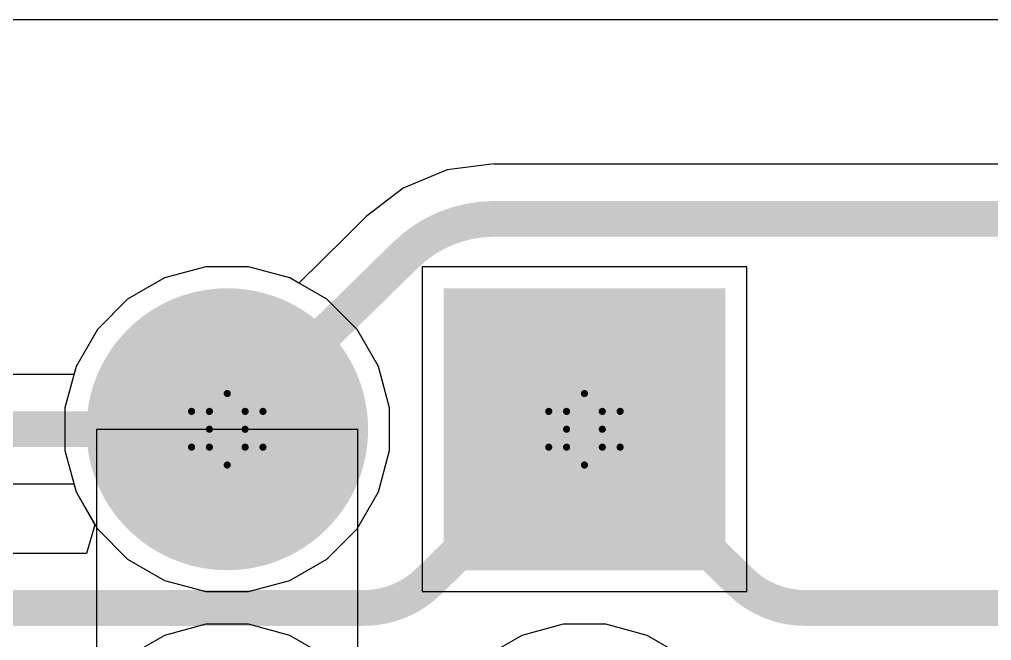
# Model space of a CAD drawing. Header units: inches. Extents: x -0.1 to 10.2, y 0 to 6.5.
# Drawn here: x 1.3166 to 1.5888, y 2.6562 to 2.83 of the extents above; entities that cross this region are included whole.
import ezdxf

# ---------------------------------------------------------------- set-up
doc = ezdxf.new("R2010")
doc.units = ezdxf.units.IN
doc.header["$MEASUREMENT"] = 0
for name, color, linetype in [('Bottom Layer', 5, 'Continuous'), ('Bottom Solder', 6, 'Continuous'), ('Drill Drawing', 1, 'Continuous'), ('Multi-Layer', 9, 'Continuous'), ('Pad Holes', 156, 'Continuous'), ('Top Layer', 1, 'Continuous'), ('Top Solder', 216, 'Continuous')]:
    doc.layers.add(name, color=color, linetype=linetype)

# ---------------------------------------------------------------- blocks, each defined once
blk = doc.blocks.new('X9555WV_2_12_6TV01_B_56')
at = {"layer": 'Bottom Layer'}
blk.add_hatch(color=5, dxfattribs=at).paths.add_polyline_path([(-0.514569, 0.08543), (-0.514569, 0.014564), (-0.585435, 0.014564), (-0.585435, 0.08543)])
h = blk.add_hatch(color=5, dxfattribs=at)
edge = h.paths.add_edge_path()
edge.add_arc((-0.550002, -0.050003), 0.035433, 0, 360)
at = {"layer": 'Bottom Solder'}
blk.add_hatch(color=6, dxfattribs=at).paths.add_polyline_path([(-0.510569, 0.08943), (-0.510569, 0.010564), (-0.589435, 0.010564), (-0.589435, 0.08943)])
h = blk.add_hatch(color=6, dxfattribs=at)
edge = h.paths.add_edge_path()
edge.add_arc((-0.550002, -0.050003), 0.039433, 0, 360)
at = {"layer": 'Multi-Layer'}
blk.add_hatch(color=9, dxfattribs=at).paths.add_polyline_path([(-0.514569, 0.08543), (-0.514569, 0.014564), (-0.585435, 0.014564), (-0.585435, 0.08543)])
h = blk.add_hatch(color=9, dxfattribs=at)
edge = h.paths.add_edge_path()
edge.add_arc((-0.550002, -0.050003), 0.035433, 0, 360)
at = {"layer": 'Pad Holes'}
h = blk.add_hatch(color=7, dxfattribs=at)
edge = h.paths.add_edge_path()
edge.add_arc((-0.55, 0.05), 0.021654, 0, 360)
h = blk.add_hatch(color=7, dxfattribs=at)
edge = h.paths.add_edge_path()
edge.add_arc((-0.55, -0.05), 0.021654, 0, 360)
at = {"layer": 'Top Layer'}
blk.add_hatch(color=1, dxfattribs=at).paths.add_polyline_path([(-0.514569, 0.08543), (-0.514569, 0.014564), (-0.585435, 0.014564), (-0.585435, 0.08543)])
h = blk.add_hatch(color=1, dxfattribs=at)
edge = h.paths.add_edge_path()
edge.add_arc((-0.550002, -0.050003), 0.035433, 0, 360)
at = {"layer": 'Top Solder'}
blk.add_hatch(color=216, dxfattribs=at).paths.add_polyline_path([(-0.510569, 0.08943), (-0.510569, 0.010564), (-0.589435, 0.010564), (-0.589435, 0.08943)])
h = blk.add_hatch(color=216, dxfattribs=at)
edge = h.paths.add_edge_path()
edge.add_arc((-0.550002, -0.050003), 0.039433, 0, 360)

msp = doc.modelspace()

# ---------------------------------------------------------------- linework, layer by layer
at = {"layer": 'Bottom Layer'}
for p, q in [((0.0152939, 2.83), (4.4234547, 2.83)), ((1.4494945, 2.7896446), (1.4363377, 2.7879125)), ((1.4495393, 2.7895036), (1.4494945, 2.7896446)), ((1.4363377, 2.7879125), (1.4240774, 2.7828341)), ((2.242544, 2.7895036), (1.4495393, 2.7895036)), ((1.4240774, 2.7828341), (1.413681, 2.7748566)), ((1.4136809, 2.7748567), (1.408042, 2.7691815)), ((1.413681, 2.7748566), (1.4136809, 2.7748567)), ((1.408042, 2.7691815), (1.3948114, 2.756264)), ((1.3688183, 2.7607893), (1.3572632, 2.7576931)), ((1.3807811, 2.7607893), (1.3688183, 2.7607893)), ((1.3923362, 2.7576931), (1.3807811, 2.7607893)), ((1.3572632, 2.7576931), (1.3469032, 2.7517117)), ((1.3948114, 2.756264), (1.3923362, 2.7576931)), ((1.3469032, 2.7517117), (1.3384443, 2.7432528)), ((1.3384443, 2.7432528), (1.3324629, 2.7328928)), ((1.3324629, 2.7328928), (1.3318615, 2.7306482)), ((1.3318615, 2.7306482), (0.9933067, 2.7306482)), ((1.3383028, 2.2816161), (1.3383028, 2.7153543)), ((1.3383028, 2.7153543), (1.4113028, 2.7153543)), ((1.4113028, 2.7153543), (1.4113028, 2.2816161)), ((0.9933067, 2.7000604), (1.3318625, 2.7000604)), ((1.3318625, 2.7000604), (1.3324629, 2.6978198)), ((1.3324629, 2.6978198), (1.3377609, 2.6886434)), ((1.3377609, 2.6886434), (1.3353643, 2.6806434)), ((1.3353643, 2.6806434), (0.8938316, 2.6806434))]:
    msp.add_line(p, q, dxfattribs=at)
for points in [[(1.4245446, 2.7639223, 0.01, 0.01, -0.1980702485050848), (1.4494945, 2.7742097, 0.01, 0.01, 0)], [(1.4494945, 2.7742096, 0.01, 0.01, 0), (1.4495392, 2.7742097, 0.01, 0.01, 0)], [(1.4495392, 2.7742097, 0.01, 0.01, 0), (2.2425441, 2.7742097, 0.01, 0.01, 0)], [(1.3748027, 2.7153543, 0.01, 0.01, 0), (1.4243573, 2.7637363, 0.01, 0.01, 0)], [(1.4243573, 2.7637363, 0.01, 0.01, 0), (1.4245446, 2.7639223, 0.01, 0.01, 0)], [(0.9933067, 2.7153543, 0.01, 0.01, 0), (1.3747977, 2.7153543, 0.01, 0.01, 0)], [(1.4314328, 2.6730106, 0.01, 0.01, 0), (1.4747977, 2.7153494, 0.01, 0.01, 0)], [(1.4748027, 2.7153543, 0.01, 0.01, 0), (1.5181676, 2.6730155, 0.01, 0.01, 0)], [(1.4312944, 2.6728736, 0.01, 0.01, -0.1975613596930076), (1.4129949, 2.6653494, 0.01, 0.01, 0)], [(1.5366055, 2.6653543, 0.01, 0.01, -0.1975613596930076), (1.518306, 2.6728785, 0.01, 0.01, 0)], [(0.8938316, 2.6653495, 0.01, 0.01, 0), (1.4129501, 2.6653495, 0.01, 0.01, 0)], [(1.5366503, 2.6653544, 0.01, 0.01, 0), (2.3578768, 2.6653544, 0.01, 0.01, 0)]]:
    msp.add_lwpolyline(points, format="xyseb", dxfattribs=at)
for points in [[(1.4469945, 2.7742097, 0.005, 0.005, 1), (1.4519945, 2.7742097, 0.005, 0.005, 1)], [(1.4469945, 2.7742096, 0.005, 0.005, 1), (1.4519945, 2.7742096, 0.005, 0.005, 1)], [(1.4470392, 2.7742097, 0.005, 0.005, 1), (1.4520392, 2.7742097, 0.005, 0.005, 1)], [(1.4470392, 2.7742097, 0.005, 0.005, 1), (1.4520392, 2.7742097, 0.005, 0.005, 1)], [(1.4218573, 2.7637363, 0.005, 0.005, 1), (1.4268573, 2.7637363, 0.005, 0.005, 1)], [(1.4218573, 2.7637363, 0.005, 0.005, 1), (1.4268573, 2.7637363, 0.005, 0.005, 1)], [(1.4220446, 2.7639223, 0.005, 0.005, 1), (1.4270446, 2.7639223, 0.005, 0.005, 1)], [(1.4220446, 2.7639223, 0.005, 0.005, 1), (1.4270446, 2.7639223, 0.005, 0.005, 1)], [(1.3722977, 2.7153543, 0.005, 0.005, 1), (1.3772977, 2.7153543, 0.005, 0.005, 1)], [(1.3723027, 2.7153543, 0.005, 0.005, 1), (1.3773027, 2.7153543, 0.005, 0.005, 1)], [(1.4722977, 2.7153494, 0.005, 0.005, 1), (1.4772977, 2.7153494, 0.005, 0.005, 1)], [(1.4723027, 2.7153543, 0.005, 0.005, 1), (1.4773027, 2.7153543, 0.005, 0.005, 1)], [(1.4289328, 2.6730106, 0.005, 0.005, 1), (1.4339328, 2.6730106, 0.005, 0.005, 1)], [(1.5156676, 2.6730155, 0.005, 0.005, 1), (1.5206676, 2.6730155, 0.005, 0.005, 1)], [(1.4287944, 2.6728736, 0.005, 0.005, 1), (1.4337944, 2.6728736, 0.005, 0.005, 1)], [(1.515806, 2.6728785, 0.005, 0.005, 1), (1.520806, 2.6728785, 0.005, 0.005, 1)], [(1.4104501, 2.6653495, 0.005, 0.005, 1), (1.4154501, 2.6653495, 0.005, 0.005, 1)], [(1.4104949, 2.6653494, 0.005, 0.005, 1), (1.4154949, 2.6653494, 0.005, 0.005, 1)], [(1.5341055, 2.6653543, 0.005, 0.005, 1), (1.5391055, 2.6653543, 0.005, 0.005, 1)], [(1.5341503, 2.6653544, 0.005, 0.005, 1), (1.5391503, 2.6653544, 0.005, 0.005, 1)]]:
    msp.add_lwpolyline(points, format="xyseb", close=True, dxfattribs=at)
at = {"layer": 'Drill Drawing'}
for points in [[(1.3698027, 2.7203543, 0.002, 0.002, 0), (1.3748027, 2.7253543, 0.002, 0.002, 0)], [(1.3748027, 2.7253543, 0.002, 0.002, 0), (1.3798027, 2.7203543, 0.002, 0.002, 0)], [(1.4698027, 2.7203543, 0.002, 0.002, 0), (1.4748027, 2.7253543, 0.002, 0.002, 0)], [(1.4748027, 2.7253543, 0.002, 0.002, 0), (1.4798027, 2.7203543, 0.002, 0.002, 0)], [(1.3648027, 2.7203543, 0.002, 0.002, 0), (1.3698027, 2.7153543, 0.002, 0.002, 0)], [(1.3648027, 2.7203543, 0.002, 0.002, 0), (1.3698027, 2.7203543, 0.002, 0.002, 0)], [(1.3798027, 2.7203543, 0.002, 0.002, 0), (1.3848027, 2.7203543, 0.002, 0.002, 0)], [(1.3798027, 2.7153543, 0.002, 0.002, 0), (1.3848027, 2.7203543, 0.002, 0.002, 0)], [(1.4648027, 2.7203543, 0.002, 0.002, 0), (1.4698027, 2.7153543, 0.002, 0.002, 0)], [(1.4648027, 2.7203543, 0.002, 0.002, 0), (1.4698027, 2.7203543, 0.002, 0.002, 0)], [(1.4798027, 2.7203543, 0.002, 0.002, 0), (1.4848027, 2.7203543, 0.002, 0.002, 0)], [(1.4798027, 2.7153543, 0.002, 0.002, 0), (1.4848027, 2.7203543, 0.002, 0.002, 0)], [(1.3648027, 2.7103543, 0.002, 0.002, 0), (1.3698027, 2.7153543, 0.002, 0.002, 0)], [(1.3798027, 2.7153543, 0.002, 0.002, 0), (1.3848027, 2.7103543, 0.002, 0.002, 0)], [(1.4648027, 2.7103543, 0.002, 0.002, 0), (1.4698027, 2.7153543, 0.002, 0.002, 0)], [(1.4798027, 2.7153543, 0.002, 0.002, 0), (1.4848027, 2.7103543, 0.002, 0.002, 0)], [(1.3648027, 2.7103543, 0.002, 0.002, 0), (1.3698027, 2.7103543, 0.002, 0.002, 0)], [(1.3698027, 2.7103543, 0.002, 0.002, 0), (1.3748027, 2.7053543, 0.002, 0.002, 0)], [(1.3748027, 2.7053543, 0.002, 0.002, 0), (1.3798027, 2.7103543, 0.002, 0.002, 0)], [(1.3798027, 2.7103543, 0.002, 0.002, 0), (1.3848027, 2.7103543, 0.002, 0.002, 0)], [(1.4648027, 2.7103543, 0.002, 0.002, 0), (1.4698027, 2.7103543, 0.002, 0.002, 0)], [(1.4698027, 2.7103543, 0.002, 0.002, 0), (1.4748027, 2.7053543, 0.002, 0.002, 0)], [(1.4748027, 2.7053543, 0.002, 0.002, 0), (1.4798027, 2.7103543, 0.002, 0.002, 0)], [(1.4798027, 2.7103543, 0.002, 0.002, 0), (1.4848027, 2.7103543, 0.002, 0.002, 0)]]:
    msp.add_lwpolyline(points, format="xyseb", dxfattribs=at)
for points in [[(1.3743027, 2.7253543, 0.001, 0.001, 1), (1.3753027, 2.7253543, 0.001, 0.001, 1)], [(1.3743027, 2.7253543, 0.001, 0.001, 1), (1.3753027, 2.7253543, 0.001, 0.001, 1)], [(1.4743027, 2.7253543, 0.001, 0.001, 1), (1.4753027, 2.7253543, 0.001, 0.001, 1)], [(1.4743027, 2.7253543, 0.001, 0.001, 1), (1.4753027, 2.7253543, 0.001, 0.001, 1)], [(1.3643027, 2.7203543, 0.001, 0.001, 1), (1.3653027, 2.7203543, 0.001, 0.001, 1)], [(1.3643027, 2.7203543, 0.001, 0.001, 1), (1.3653027, 2.7203543, 0.001, 0.001, 1)], [(1.3693027, 2.7203543, 0.001, 0.001, 1), (1.3703027, 2.7203543, 0.001, 0.001, 1)], [(1.3693027, 2.7203543, 0.001, 0.001, 1), (1.3703027, 2.7203543, 0.001, 0.001, 1)], [(1.3793027, 2.7203543, 0.001, 0.001, 1), (1.3803027, 2.7203543, 0.001, 0.001, 1)], [(1.3793027, 2.7203543, 0.001, 0.001, 1), (1.3803027, 2.7203543, 0.001, 0.001, 1)], [(1.3843027, 2.7203543, 0.001, 0.001, 1), (1.3853027, 2.7203543, 0.001, 0.001, 1)], [(1.3843027, 2.7203543, 0.001, 0.001, 1), (1.3853027, 2.7203543, 0.001, 0.001, 1)], [(1.4643027, 2.7203543, 0.001, 0.001, 1), (1.4653027, 2.7203543, 0.001, 0.001, 1)], [(1.4643027, 2.7203543, 0.001, 0.001, 1), (1.4653027, 2.7203543, 0.001, 0.001, 1)], [(1.4693027, 2.7203543, 0.001, 0.001, 1), (1.4703027, 2.7203543, 0.001, 0.001, 1)], [(1.4693027, 2.7203543, 0.001, 0.001, 1), (1.4703027, 2.7203543, 0.001, 0.001, 1)], [(1.4793027, 2.7203543, 0.001, 0.001, 1), (1.4803027, 2.7203543, 0.001, 0.001, 1)], [(1.4793027, 2.7203543, 0.001, 0.001, 1), (1.4803027, 2.7203543, 0.001, 0.001, 1)], [(1.4843027, 2.7203543, 0.001, 0.001, 1), (1.4853027, 2.7203543, 0.001, 0.001, 1)], [(1.4843027, 2.7203543, 0.001, 0.001, 1), (1.4853027, 2.7203543, 0.001, 0.001, 1)], [(1.3693027, 2.7153543, 0.001, 0.001, 1), (1.3703027, 2.7153543, 0.001, 0.001, 1)], [(1.3693027, 2.7153543, 0.001, 0.001, 1), (1.3703027, 2.7153543, 0.001, 0.001, 1)], [(1.3793027, 2.7153543, 0.001, 0.001, 1), (1.3803027, 2.7153543, 0.001, 0.001, 1)], [(1.3793027, 2.7153543, 0.001, 0.001, 1), (1.3803027, 2.7153543, 0.001, 0.001, 1)], [(1.4693027, 2.7153543, 0.001, 0.001, 1), (1.4703027, 2.7153543, 0.001, 0.001, 1)], [(1.4693027, 2.7153543, 0.001, 0.001, 1), (1.4703027, 2.7153543, 0.001, 0.001, 1)], [(1.4793027, 2.7153543, 0.001, 0.001, 1), (1.4803027, 2.7153543, 0.001, 0.001, 1)], [(1.4793027, 2.7153543, 0.001, 0.001, 1), (1.4803027, 2.7153543, 0.001, 0.001, 1)], [(1.3643027, 2.7103543, 0.001, 0.001, 1), (1.3653027, 2.7103543, 0.001, 0.001, 1)], [(1.3643027, 2.7103543, 0.001, 0.001, 1), (1.3653027, 2.7103543, 0.001, 0.001, 1)], [(1.3693027, 2.7103543, 0.001, 0.001, 1), (1.3703027, 2.7103543, 0.001, 0.001, 1)], [(1.3693027, 2.7103543, 0.001, 0.001, 1), (1.3703027, 2.7103543, 0.001, 0.001, 1)], [(1.3793027, 2.7103543, 0.001, 0.001, 1), (1.3803027, 2.7103543, 0.001, 0.001, 1)], [(1.3793027, 2.7103543, 0.001, 0.001, 1), (1.3803027, 2.7103543, 0.001, 0.001, 1)], [(1.3843027, 2.7103543, 0.001, 0.001, 1), (1.3853027, 2.7103543, 0.001, 0.001, 1)], [(1.3843027, 2.7103543, 0.001, 0.001, 1), (1.3853027, 2.7103543, 0.001, 0.001, 1)], [(1.4643027, 2.7103543, 0.001, 0.001, 1), (1.4653027, 2.7103543, 0.001, 0.001, 1)], [(1.4643027, 2.7103543, 0.001, 0.001, 1), (1.4653027, 2.7103543, 0.001, 0.001, 1)], [(1.4693027, 2.7103543, 0.001, 0.001, 1), (1.4703027, 2.7103543, 0.001, 0.001, 1)], [(1.4693027, 2.7103543, 0.001, 0.001, 1), (1.4703027, 2.7103543, 0.001, 0.001, 1)], [(1.4793027, 2.7103543, 0.001, 0.001, 1), (1.4803027, 2.7103543, 0.001, 0.001, 1)], [(1.4793027, 2.7103543, 0.001, 0.001, 1), (1.4803027, 2.7103543, 0.001, 0.001, 1)], [(1.4843027, 2.7103543, 0.001, 0.001, 1), (1.4853027, 2.7103543, 0.001, 0.001, 1)], [(1.4843027, 2.7103543, 0.001, 0.001, 1), (1.4853027, 2.7103543, 0.001, 0.001, 1)], [(1.3743027, 2.7053543, 0.001, 0.001, 1), (1.3753027, 2.7053543, 0.001, 0.001, 1)], [(1.3743027, 2.7053543, 0.001, 0.001, 1), (1.3753027, 2.7053543, 0.001, 0.001, 1)], [(1.4743027, 2.7053543, 0.001, 0.001, 1), (1.4753027, 2.7053543, 0.001, 0.001, 1)], [(1.4743027, 2.7053543, 0.001, 0.001, 1), (1.4753027, 2.7053543, 0.001, 0.001, 1)]]:
    msp.add_lwpolyline(points, format="xyseb", close=True, dxfattribs=at)
at = {"layer": 'Top Layer'}
for p, q in [((0.255, 2.8299999), (4.4253229, 2.8299999)), ((1.3688183, 2.7607893), (1.3572632, 2.7576931)), ((1.3807811, 2.7607893), (1.3688183, 2.7607893)), ((1.3923362, 2.7576931), (1.3807811, 2.7607893)), ((1.5202327, 2.7607893), (1.4293667, 2.7607893)), ((1.4293667, 2.7607893), (1.4293667, 2.6699233)), ((1.5202327, 2.6699233), (1.5202327, 2.7607893)), ((1.3572632, 2.7576931), (1.3469032, 2.7517117)), ((1.4026962, 2.7517117), (1.3923362, 2.7576931)), ((1.3469032, 2.7517117), (1.3384443, 2.7432528)), ((1.4111551, 2.7432528), (1.4026962, 2.7517117)), ((1.3384443, 2.7432528), (1.3324629, 2.7328928)), ((1.4171365, 2.7328928), (1.4111551, 2.7432528)), ((1.3324629, 2.7328928), (1.3293667, 2.7213377)), ((1.4202327, 2.7213377), (1.4171365, 2.7328928)), ((1.3293667, 2.7213377), (1.3293667, 2.7093749)), ((1.4202327, 2.7093749), (1.4202327, 2.7213377)), ((1.3293667, 2.7093749), (1.3324629, 2.6978198)), ((1.4171365, 2.6978198), (1.4202327, 2.7093749)), ((1.3324629, 2.6978198), (1.3384443, 2.6874598)), ((1.4111551, 2.6874598), (1.4171365, 2.6978198)), ((1.3384443, 2.6874598), (1.3469032, 2.6790009)), ((1.4026962, 2.6790009), (1.4111551, 2.6874598)), ((1.3469032, 2.6790009), (1.3572632, 2.6730195)), ((1.3923362, 2.6730195), (1.4026962, 2.6790009)), ((1.3572632, 2.6730195), (1.3688183, 2.6699233)), ((1.3807811, 2.6699233), (1.3923362, 2.6730195)), ((1.3688183, 2.6699233), (1.3807811, 2.6699233)), ((1.4293667, 2.6699233), (1.5202327, 2.6699233)), ((1.3688183, 2.6607893), (1.3572632, 2.6576931)), ((1.3807811, 2.6607893), (1.3688183, 2.6607893)), ((1.3923362, 2.6576931), (1.3807811, 2.6607893)), ((1.4688183, 2.6607893), (1.4572632, 2.6576931)), ((1.4807811, 2.6607893), (1.4688183, 2.6607893)), ((1.4923362, 2.6576931), (1.4807811, 2.6607893)), ((1.3572632, 2.6576931), (1.3469032, 2.6517117)), ((1.4026962, 2.6517117), (1.3923362, 2.6576931)), ((1.4572632, 2.6576931), (1.4469032, 2.6517117)), ((1.5026962, 2.6517117), (1.4923362, 2.6576931))]:
    msp.add_line(p, q, dxfattribs=at)

# ---------------------------------------------------------------- block references
at = {"rotation": 270}
msp.add_blockref('X9555WV_2_12_6TV01_B_56', (1.4248027, 2.1653543), dxfattribs=at)

doc.saveas('drawing.dxf')
